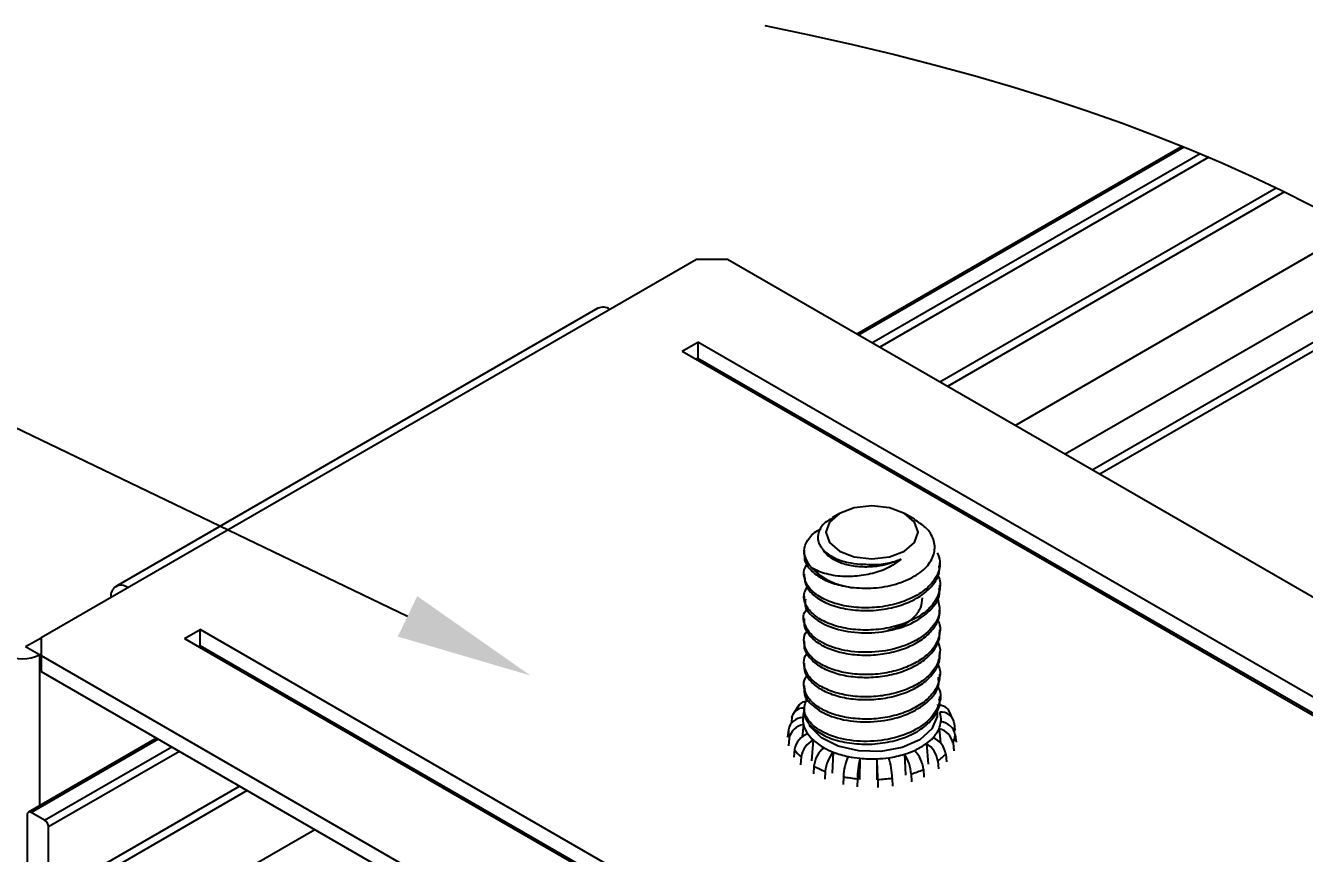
# Model space of a CAD drawing. Extents: x 0 to 11.1, y -12.5 to 0.1.
# Drawn here: x 6.555 to 8.9, y -6.448 to -4.93 of the extents above; entities that cross this region are included whole.
import ezdxf
from ezdxf import colors
from ezdxf.entities.mleader import LeaderData, LeaderLine
from ezdxf.math import Vec2, Vec3

# ---------------------------------------------------------------- set-up
doc = ezdxf.new("R2010")
doc.units = 0
doc.header["$LTSCALE"] = 0.5
doc.header["$MEASUREMENT"] = 0
for name, color, linetype in [('Dimension', 10, 'CONTINUOUS'), ('FAB DWG', 221, 'CONTINUOUS'), ('Housing', 150, 'CONTINUOUS'), ('Mounting', 4, 'CONTINUOUS')]:
    doc.layers.add(name, color=color, linetype=linetype)
doc.styles.get("Standard").update_dxf_attribs({"font": 'arial.ttf'})

msp = doc.modelspace()

# ---------------------------------------------------------------- linework, layer by layer
at = {"layer": 'Dimension', "transparency": 16777216}
msp.add_open_spline([(7.91, -4.9299), (9.6778, -5.2835), (9.9884, -6.8365), (10.299, -8.3895), (11.1232, -8.8286)], degree=3, knots=[0, 0, 0, 0, 1, 1.757055, 1.757055, 1.757055, 1.757055], dxfattribs=at)
at = {"layer": 'Housing', "transparency": 16777216}
for p, q in [((8.6757, -5.1513), (8.0791, -5.4957)), ((8.6792, -5.1527), (8.082, -5.4974)), ((8.1067, -5.5117), (8.7081, -5.1646)), ((8.7244, -5.1715), (8.1209, -5.5199)), ((8.2311, -5.5835), (8.8479, -5.2274)), ((8.8632, -5.2349), (8.2452, -5.5916)), ((8.369, -5.6631), (8.9926, -5.303)), ((9.0831, -5.357), (8.4609, -5.7162)), ((8.5104, -5.7447), (9.1298, -5.3871)), ((9.1429, -5.3959), (8.5245, -5.7529)), ((6.7952, -6.2369), (6.5602, -6.3726)), ((6.7982, -6.2386), (6.5652, -6.3731)), ((6.5899, -6.3873), (6.8229, -6.2529)), ((6.837, -6.261), (6.597, -6.3996)), ((6.597, -6.5268), (6.9472, -6.3246)), ((6.9614, -6.3328), (6.6041, -6.5391)), ((6.5899, -6.3873), (6.5652, -6.3731)), ((6.5581, -6.3771), (6.5581, -6.5493)), ((6.597, -6.5268), (6.597, -6.3996)), ((6.7278, -6.6105), (7.0851, -6.4042))]:
    msp.add_line(p, q, dxfattribs=at)
for centre, radius, start, end in [((6.5624, -6.3764), 0.00437, 50.7967, 189.214), ((6.5817, -6.4003), 0.0154, 2.6055, 57.3945)]:
    msp.add_arc(centre, radius, start, end, dxfattribs=at)
at = {"layer": 'Mounting', "transparency": 16777216}
for p, q in [((7.7852, -5.3587), (6.5833, -6.0526)), ((7.8418, -5.3587), (7.7852, -5.3587)), ((9.63, -6.3911), (7.8418, -5.3587)), ((7.6042, -5.4484), (6.7204, -5.9586)), ((7.7588, -5.5271), (7.7876, -5.5104)), ((7.7588, -5.5271), (9.3385, -6.439)), ((9.3673, -6.4224), (7.7876, -5.5104)), ((7.7876, -5.5104), (7.7876, -5.5397)), ((7.7842, -5.5417), (7.7876, -5.5397)), ((7.7876, -5.5397), (9.3419, -6.437)), ((8.0469, -5.8247), (8.0343, -5.832)), ((8.1849, -5.8354), (8.1664, -5.8247)), ((7.9822, -5.8919), (7.9822, -5.9)), ((8.2312, -5.9204), (8.2312, -5.9153)), ((7.9822, -5.9358), (7.9822, -5.9408)), ((7.9822, -5.9766), (7.9822, -5.9817)), ((8.2312, -5.9613), (8.2312, -5.9562)), ((8.2312, -6.0021), (8.2312, -5.997)), ((7.9822, -6.0174), (7.9822, -6.0225)), ((6.8461, -6.054), (6.8749, -6.0373)), ((8.4546, -6.9493), (6.8749, -6.0373)), ((6.8749, -6.0666), (6.8749, -6.0373)), ((8.2312, -6.0429), (8.2312, -6.0378)), ((6.555, -6.0689), (6.5833, -6.0526)), ((6.555, -6.0689), (6.5804, -6.0836)), ((6.5833, -6.0526), (6.5833, -6.0852)), ((6.8461, -6.054), (8.4257, -6.9659)), ((6.8715, -6.0686), (6.8749, -6.0666)), ((6.8749, -6.0666), (8.4292, -6.9639)), ((7.9822, -6.0582), (7.9822, -6.0633)), ((6.5804, -6.0836), (6.5833, -6.0819)), ((6.5804, -6.0836), (6.5804, -6.3609)), ((6.5833, -6.0852), (8.3716, -7.1176)), ((6.5833, -6.0852), (6.5833, -6.1145)), ((8.2312, -6.0837), (8.2312, -6.0786)), ((6.5833, -6.1145), (8.3716, -7.1469)), ((7.9822, -6.0991), (7.9822, -6.1042)), ((7.9822, -6.1399), (7.9822, -6.145)), ((8.2312, -6.1246), (8.2312, -6.1195)), ((8.2312, -6.1654), (8.2312, -6.1603)), ((7.9731, -6.1757), (7.9614, -6.1934)), ((7.9822, -6.1807), (7.9822, -6.1858)), ((8.2336, -6.1749), (8.2338, -6.177)), ((8.2567, -6.2053), (8.2478, -6.186)), ((7.9595, -6.2), (7.9584, -6.21)), ((7.9812, -6.2119), (7.9788, -6.2346)), ((7.9802, -6.1972), (7.98, -6.1991)), ((8.2342, -6.207), (8.2331, -6.1972)), ((8.2575, -6.209), (8.2589, -6.2227)), ((7.9536, -6.2213), (7.9521, -6.235)), ((8.2296, -6.2194), (8.2323, -6.2459)), ((8.2594, -6.2305), (8.2609, -6.2444)), ((7.955, -6.2367), (7.9536, -6.2506)), ((7.9647, -6.2575), (7.9633, -6.2716)), ((7.9992, -6.2404), (7.9959, -6.2781)), ((8.2065, -6.2467), (8.2096, -6.2846)), ((8.2553, -6.2458), (8.2567, -6.2598)), ((7.9768, -6.2712), (7.9756, -6.2855)), ((8.0358, -6.2623), (8.0337, -6.3007)), ((8.0847, -6.2737), (8.084, -6.3124)), ((8.1155, -6.2746), (8.1158, -6.3134)), ((8.1662, -6.2663), (8.168, -6.3047)), ((8.2274, -6.2788), (8.2285, -6.2931)), ((8.2419, -6.2659), (8.2432, -6.2801)), ((8.0003, -6.288), (7.9993, -6.3024)), ((8.021, -6.2977), (8.0202, -6.3122)), ((8.1786, -6.3024), (8.1793, -6.317)), ((8.201, -6.294), (8.2019, -6.3085)), ((8.0543, -6.3074), (8.0538, -6.322)), ((8.0801, -6.3114), (8.0798, -6.3261)), ((8.1174, -6.3126), (8.1175, -6.3272)), ((8.1437, -6.3102), (8.1441, -6.3248))]:
    msp.add_line(p, q, dxfattribs=at)
at = {"layer": 'Mounting', "transparency": 16777216, "flags": 128}
for points in [[(8.1664, -5.8247), (8.139, -5.8141), (8.1067, -5.8104), (8.0743, -5.8141), (8.0469, -5.8247), (8.0286, -5.8405), (8.0222, -5.8592), (8.0286, -5.8779), (8.0469, -5.8937), (8.0743, -5.9043), (8.1067, -5.908), (8.139, -5.9043), (8.1664, -5.8937), (8.1847, -5.8779), (8.1912, -5.8592), (8.1847, -5.8405), (8.1664, -5.8247)], [(8.2261, -6.1894), (8.226, -6.1971), (8.2165, -6.2199), (8.1943, -6.2396), (8.1619, -6.2538), (8.1232, -6.261), (8.0825, -6.2602), (8.0446, -6.2516), (8.0139, -6.2362), (7.994, -6.2157), (7.9923, -6.2129)]]:
    msp.add_lwpolyline(points, dxfattribs=at)
at = {"layer": 'Mounting', "transparency": 16777216}
for centre, radius, start, end in [((7.6133, -5.4685), 0.0221, 54.3824, 114.3071), ((8.0858, -5.8332), 0.1282, 225.3174, 262.0138), ((6.7302, -5.9756), 0.0192, 50.7967, 189.214), ((6.5493, -6.0237), 0.0675, 242.6097, 297.3903), ((7.9812, -6.2035), 0.022, 87.4733, 170.8553), ((7.9882, -6.1898), 0.0207, 77.2476, 137.0027), ((8.0239, -6.2019), 0.0439, 162.2468, 176.4294), ((8.2292, -6.1992), 0.0228, 35.5126, 98.8097), ((8.2333, -6.2135), 0.0246, 10.455, 94.4378), ((8.1904, -6.2017), 0.0429, 353.1711, 17.2034), ((7.9805, -6.2265), 0.0274, 90.892, 169.0167), ((7.9854, -6.2425), 0.0309, 97.7274, 169.1503), ((8.0227, -6.2017), 0.0428, 176.5892, 193.7853), ((8.0309, -6.1993), 0.0512, 194.2258, 215.5711), ((8.1879, -6.2012), 0.0455, 336.4133, 352.9024), ((8.2305, -6.2362), 0.0295, 10.9956, 85.0401), ((8.0052, -6.2244), 0.0517, 176.5892, 193.7853), ((8.0004, -6.2635), 0.0362, 107.9505, 170.4221), ((8.0471, -6.1881), 0.0709, 215.2995, 227.565), ((8.1564, -6.1782), 0.0849, 306.198, 317.0727), ((8.1751, -6.1951), 0.0597, 316.739, 336.0176), ((8.2036, -6.2718), 0.0388, 8.7627, 67.3221), ((8.2227, -6.2518), 0.0331, 10.4338, 78.0086), ((8.2048, -6.2237), 0.055, 336.4133, 352.9024), ((8.0346, -6.208), 0.0857, 215.2995, 227.565), ((8.0171, -6.277), 0.0407, 115.9745, 171.841), ((8.0673, -6.1655), 0.1012, 227.7429, 241.2876), ((8.0496, -6.293), 0.0495, 128.5932, 174.152), ((8.0857, -6.1332), 0.1384, 241.0202, 248.8697), ((8.1202, -6.1156), 0.1575, 286.9503, 294.1513), ((8.1363, -6.1503), 0.1192, 293.9279, 306.0667), ((8.1458, -6.2987), 0.0553, 4.8468, 45.4206), ((8.1838, -6.2843), 0.0439, 7.1919, 58.8356), ((8.0812, -6.3021), 0.0604, 138.7758, 175.7991), ((8.0989, -6.0987), 0.1753, 248.9181, 258.3002), ((8.1495, -6.3111), 0.0953, 154.726, 177.8143), ((8.1052, -6.0701), 0.2046, 258.1836, 264.2303), ((8.2641, -6.3147), 0.1841, 167.1304, 178.9828), ((8.1067, -6.0566), 0.2182, 264.2136, 272.3205), ((8.107, -6.061), 0.2138, 272.288, 278.1604), ((7.6619, -6.3157), 0.4555, 0.3975, 5.1753), ((8.1105, -6.0832), 0.1913, 278.0696, 286.9201), ((8.0108, -6.3135), 0.133, 1.4599, 17.9103), ((8.1079, -6.3065), 0.0708, 3.2843, 34.6215), ((8.1667, -6.196), 0.1026, 306.198, 317.0727), ((8.0813, -6.1416), 0.1673, 241.0202, 248.8697), ((8.1231, -6.1203), 0.1904, 286.9503, 294.1513), ((8.1049, -6.0653), 0.2473, 258.1836, 264.2303), ((8.107, -6.0543), 0.2584, 272.288, 278.1604)]:
    msp.add_arc(centre, radius, start, end, dxfattribs=at)
for points, knots in [([(8.0348, -5.8329), (8.0299, -5.8356), (8.0171, -5.8427), (8.0075, -5.8584), (8.0066, -5.8769), (8.0178, -5.8941), (8.0387, -5.9078), (8.0647, -5.9161), (8.0835, -5.9172), (8.0916, -5.9178)], [0, 0, 0, 0, 0.099353, 0.261253, 0.420613, 0.578157, 0.731272, 0.884439, 1, 1, 1, 1]), ([(8.068, -5.9602), (8.0819, -5.9612), (8.1096, -5.9631), (8.151, -5.9555), (8.1859, -5.9409), (8.2108, -5.9207), (8.223, -5.8968), (8.2214, -5.8726), (8.2084, -5.8509), (8.1918, -5.8405), (8.1845, -5.8359)], [0, 0, 0, 0, 0.133775, 0.267375, 0.396913, 0.52653, 0.652814, 0.778145, 0.901487, 1, 1, 1, 1]), ([(7.9956, -5.9244), (7.9888, -5.914), (7.9778, -5.8971), (7.988, -5.8731), (7.9997, -5.8593), (8.0111, -5.854), (8.013, -5.853)], [0, 0, 0, 0, 0.421466, 0.682406, 0.945578, 1, 1, 1, 1]), ([(8.2263, -5.8968), (8.2283, -5.9019), (8.2334, -5.9149), (8.2284, -5.9364), (8.2129, -5.9588), (8.187, -5.9774), (8.1538, -5.9908), (8.1161, -5.9979), (8.0775, -5.998), (8.0417, -5.9918), (8.012, -5.9794), (7.9909, -5.9626), (7.9815, -5.9432), (7.9809, -5.9273), (7.987, -5.9194), (7.9883, -5.9177)], [0, 0, 0, 0, 0.055148, 0.138272, 0.222937, 0.305742, 0.389989, 0.474093, 0.556995, 0.641677, 0.724653, 0.808661, 0.892985, 0.975745, 1, 1, 1, 1]), ([(7.9835, -5.9001), (7.9831, -5.9024), (7.9818, -5.9115), (7.9915, -5.9269), (8.0109, -5.9428), (8.0374, -5.9546), (8.0577, -5.9583), (8.068, -5.9602)], [0, 0, 0, 0, 0.085968, 0.33233, 0.577768, 0.786507, 1, 1, 1, 1]), ([(8.1602, -5.9085), (8.15, -5.9127), (8.1315, -5.9203), (8.1005, -5.9236), (8.0727, -5.9221), (8.0478, -5.9159), (8.0292, -5.9054), (8.019, -5.8966), (8.0179, -5.8914), (8.0178, -5.891)], [0, 0, 0, 0, 0.195953, 0.352417, 0.510951, 0.669976, 0.826104, 0.9858, 1, 1, 1, 1]), ([(7.983, -5.9408), (7.9834, -5.9463), (7.9843, -5.9585), (7.9995, -5.9758), (8.0246, -5.9908), (8.0575, -6.0005), (8.095, -6.0039), (8.1337, -6.0006), (8.1697, -5.9905), (8.2001, -5.9746), (8.221, -5.954), (8.2313, -5.935), (8.2301, -5.9237), (8.2298, -5.9205)], [0, 0, 0, 0, 0.07922, 0.178054, 0.274788, 0.372987, 0.471284, 0.56795, 0.666774, 0.763755, 0.861646, 0.960169, 1, 1, 1, 1]), ([(8.1602, -5.9085), (8.1521, -5.9145), (8.1358, -5.9264), (8.1036, -5.9366), (8.069, -5.9413), (8.0345, -5.9394), (8.01, -5.932), (7.999, -5.9262), (7.9956, -5.9244)], [0, 0, 0, 0, 0.172316, 0.344636, 0.518669, 0.716526, 0.914165, 1, 1, 1, 1]), ([(8.0916, -5.9178), (8.0958, -5.918), (8.1102, -5.9191), (8.1348, -5.9172), (8.152, -5.9113), (8.1602, -5.9085)], [0, 0, 0, 0, 0.1740082, 0.6031452, 1, 1, 1, 1]), ([(8.2268, -5.9378), (8.2276, -5.9393), (8.2329, -5.9483), (8.2315, -5.9663), (8.2216, -5.9897), (8.1999, -6.0103), (8.1697, -6.0262), (8.1337, -6.0364), (8.0951, -6.0396), (8.0575, -6.0363), (8.0246, -6.0266), (7.9993, -6.0115), (7.9844, -5.9932), (7.98, -5.9747), (7.9856, -5.9638), (7.9879, -5.9593)], [0, 0, 0, 0, 0.016593, 0.099674, 0.184454, 0.268691, 0.352144, 0.437183, 0.520365, 0.604951, 0.689453, 0.772693, 0.857741, 0.941107, 1, 1, 1, 1]), ([(8.2259, -5.9781), (8.2286, -5.9867), (8.2346, -6.0058), (8.2188, -6.0356), (8.1855, -6.0611), (8.1388, -6.0772), (8.0867, -6.0811), (8.0382, -6.0734), (8.0003, -6.0548), (7.982, -6.0302), (7.9789, -6.0095), (7.9874, -6.0004), (7.9886, -5.9992)], [0, 0, 0, 0, 0.090599, 0.202797, 0.313382, 0.425735, 0.536205, 0.648651, 0.759066, 0.871539, 0.981958, 1, 1, 1, 1]), ([(7.9847, -5.9817), (7.9841, -5.9857), (7.9823, -5.9988), (8.0014, -6.0192), (8.0379, -6.0376), (8.0868, -6.0454), (8.1387, -6.0414), (8.1857, -6.0254), (8.2181, -5.9999), (8.233, -5.9765), (8.23, -5.9636), (8.2295, -5.9614)], [0, 0, 0, 0, 0.058558, 0.190162, 0.319359, 0.450931, 0.580192, 0.711656, 0.841051, 0.972334, 1, 1, 1, 1]), ([(8.1986, -5.9794), (8.1982, -5.9854), (8.1972, -5.9977), (8.1841, -6.016), (8.1634, -6.0314), (8.1439, -6.0371), (8.1352, -6.0397)], [0, 0, 0, 0, 0.2365244, 0.4774649, 0.7662569, 1, 1, 1, 1]), ([(8.2269, -6.0194), (8.2277, -6.0207), (8.2322, -6.0287), (8.2318, -6.0446), (8.2249, -6.0656), (8.2084, -6.0849), (8.1846, -6.1008), (8.155, -6.1127), (8.1219, -6.1195), (8.0875, -6.1209), (8.0547, -6.1171), (8.0256, -6.1083), (8.0026, -6.0953), (7.9871, -6.0794), (7.9813, -6.0619), (7.9817, -6.0483), (7.9868, -6.0417), (7.9877, -6.0405)], [0, 0, 0, 0, 0.0145713, 0.088262, 0.1631971, 0.2384929, 0.3121014, 0.387234, 0.4623772, 0.5359833, 0.6112711, 0.6862193, 0.7599028, 0.8353029, 0.9100144, 0.9838548, 1, 1, 1, 1]), ([(7.9829, -6.0226), (7.9827, -6.0237), (7.9813, -6.0307), (7.9878, -6.0438), (8.0025, -6.0596), (8.0257, -6.0726), (8.0546, -6.0814), (8.0875, -6.0852), (8.1219, -6.0838), (8.1551, -6.077), (8.1846, -6.0651), (8.2086, -6.0492), (8.2243, -6.0299), (8.2317, -6.0136), (8.2305, -6.0043), (8.2302, -6.0021)], [0, 0, 0, 0, 0.01661, 0.103603, 0.191399, 0.277196, 0.364465, 0.45213, 0.537837, 0.625334, 0.712818, 0.798527, 0.886201, 0.973456, 1, 1, 1, 1]), ([(7.9829, -6.0634), (7.9827, -6.0646), (7.9813, -6.0717), (7.9879, -6.0848), (8.0027, -6.1006), (8.0261, -6.1136), (8.0551, -6.1223), (8.088, -6.126), (8.1224, -6.1246), (8.1555, -6.1176), (8.185, -6.1057), (8.2089, -6.0897), (8.2245, -6.0705), (8.2317, -6.0542), (8.2305, -6.045), (8.2302, -6.0429)], [0, 0, 0, 0, 0.0178506, 0.1048797, 0.1926628, 0.2784444, 0.3657433, 0.4533897, 0.5390921, 0.6266123, 0.7140722, 0.7997883, 0.8874804, 0.9747045, 1, 1, 1, 1]), ([(8.2269, -6.0602), (8.2276, -6.0614), (8.2321, -6.0693), (8.2318, -6.0851), (8.2251, -6.1061), (8.2087, -6.1255), (8.185, -6.1415), (8.1555, -6.1534), (8.1224, -6.1603), (8.088, -6.1617), (8.0551, -6.158), (8.026, -6.1493), (8.0029, -6.1364), (7.9873, -6.1205), (7.9813, -6.103), (7.9817, -6.0893), (7.9868, -6.0826), (7.9877, -6.0813)], [0, 0, 0, 0, 0.0136309, 0.0873219, 0.1622163, 0.2375124, 0.3111119, 0.3862087, 0.4613572, 0.534945, 0.6102019, 0.6851605, 0.7588162, 0.8341905, 0.9089173, 0.9827205, 1, 1, 1, 1]), ([(7.983, -6.1042), (7.9827, -6.1055), (7.9814, -6.1127), (7.9881, -6.1259), (8.003, -6.1417), (8.0264, -6.1546), (8.0556, -6.1632), (8.0885, -6.1669), (8.1228, -6.1653), (8.156, -6.1583), (8.1854, -6.1464), (8.2092, -6.1303), (8.2247, -6.111), (8.2318, -6.0948), (8.2305, -6.0857), (8.2303, -6.0838)], [0, 0, 0, 0, 0.019093, 0.106156, 0.193926, 0.279694, 0.367021, 0.454648, 0.540348, 0.627891, 0.715326, 0.80105, 0.888759, 0.975952, 1, 1, 1, 1]), ([(8.227, -6.1009), (8.2276, -6.1021), (8.2321, -6.1099), (8.2318, -6.1256), (8.2252, -6.1467), (8.209, -6.166), (8.1854, -6.1821), (8.156, -6.1941), (8.1229, -6.2011), (8.0885, -6.2026), (8.0556, -6.1989), (8.0264, -6.1903), (8.0032, -6.1774), (7.9875, -6.1616), (7.9813, -6.1441), (7.9817, -6.1303), (7.9867, -6.1235), (7.9878, -6.1222)], [0, 0, 0, 0, 0.0126897, 0.0863824, 0.1612355, 0.2365315, 0.3101232, 0.3851837, 0.4603371, 0.5339077, 0.6091332, 0.6841017, 0.7577308, 0.8330788, 0.9078204, 0.9815878, 1, 1, 1, 1]), ([(7.9835, -6.1451), (7.9831, -6.1465), (7.9799, -6.1566), (7.994, -6.1757), (8.0252, -6.1965), (8.0717, -6.2076), (8.1236, -6.2072), (8.1728, -6.1945), (8.2103, -6.1715), (8.2305, -6.1462), (8.2291, -6.13), (8.2286, -6.1246)], [0, 0, 0, 0, 0.020224, 0.151327, 0.280848, 0.412184, 0.541524, 0.67302, 0.802247, 0.933828, 1, 1, 1, 1]), ([(8.2272, -6.1426), (8.2277, -6.1434), (8.2351, -6.1539), (8.2305, -6.1773), (8.2113, -6.2072), (8.1726, -6.2303), (8.1237, -6.243), (8.0716, -6.2433), (8.0255, -6.2322), (7.9931, -6.2114), (7.9783, -6.1858), (7.9854, -6.1691), (7.9888, -6.1612)], [0, 0, 0, 0, 0.008646, 0.119015, 0.231433, 0.341839, 0.454184, 0.564687, 0.676896, 0.787553, 0.899562, 1, 1, 1, 1]), ([(7.9822, -6.1858), (7.9822, -6.1858), (7.9803, -6.1924), (7.9871, -6.2061), (8.0031, -6.2239), (8.0304, -6.2381), (8.0643, -6.2466), (8.1024, -6.2488), (8.1408, -6.2442), (8.1759, -6.2329), (8.2049, -6.216), (8.2237, -6.1947), (8.2322, -6.1769), (8.2305, -6.1672), (8.2302, -6.1654)], [0, 0, 0, 0, 0.000317, 0.097763, 0.196492, 0.293034, 0.391623, 0.489427, 0.586505, 0.685326, 0.78196, 0.880339, 0.978468, 1, 1, 1, 1])]:
    msp.add_open_spline(points, degree=3, knots=knots, dxfattribs=at)

# ---------------------------------------------------------------- leaders
at = {"layer": 'FAB DWG', "transparency": 16777216}
ml = msp.add_multileader_mtext('Standard', dxfattribs=at)
ml.set_content('BK01127\\PHW63214 (x4)', color=256)
ml.set_leader_properties()
ml.build(insert=Vec2(0, 0))
ml.multileader.update_dxf_attribs({"text_right_attachment_type": 2, "dogleg_length": 0.36, "arrow_head_size": 0.25})
ctx = ml.context
ctx.base_point, ctx.char_height, ctx.arrow_head_size, ctx.landing_gap_size, ctx.plane_origin = Vec3(3.1176, -5.135), 0.25, 0.25, 0.09, Vec3(3.8119, -7.3866)
ctx.right_attachment, ctx.text_align_type = 2, 2
notes = []
notes.append((ctx, [(0, (1, 1, 0), (5.8685, -5.346), (-1, 0), 0.36, [(0, [(7.4805, -6.1218)], 0, [])])]))
ctx.mtext.insert, ctx.mtext.alignment, ctx.mtext.flow_direction = Vec3(5.4185, -4.9733), 3, 5
for ctx, leaders in notes:
    for number, flags, end, landing, length, lines in leaders:
        leader = LeaderData()
        leader.index, (leader.has_last_leader_line, leader.has_dogleg_vector, leader.attachment_direction) = number, flags
        leader.last_leader_point, leader.dogleg_vector, leader.dogleg_length = Vec3(end), Vec3(landing), length
        for number, points, colour, breaks in lines:
            line = LeaderLine()
            line.index, line.vertices, line.color, line.breaks = number, Vec3.list(points), colors.encode_raw_color(colour), breaks
            leader.lines.append(line)
        ctx.leaders.append(leader)

doc.saveas('drawing.dxf')
